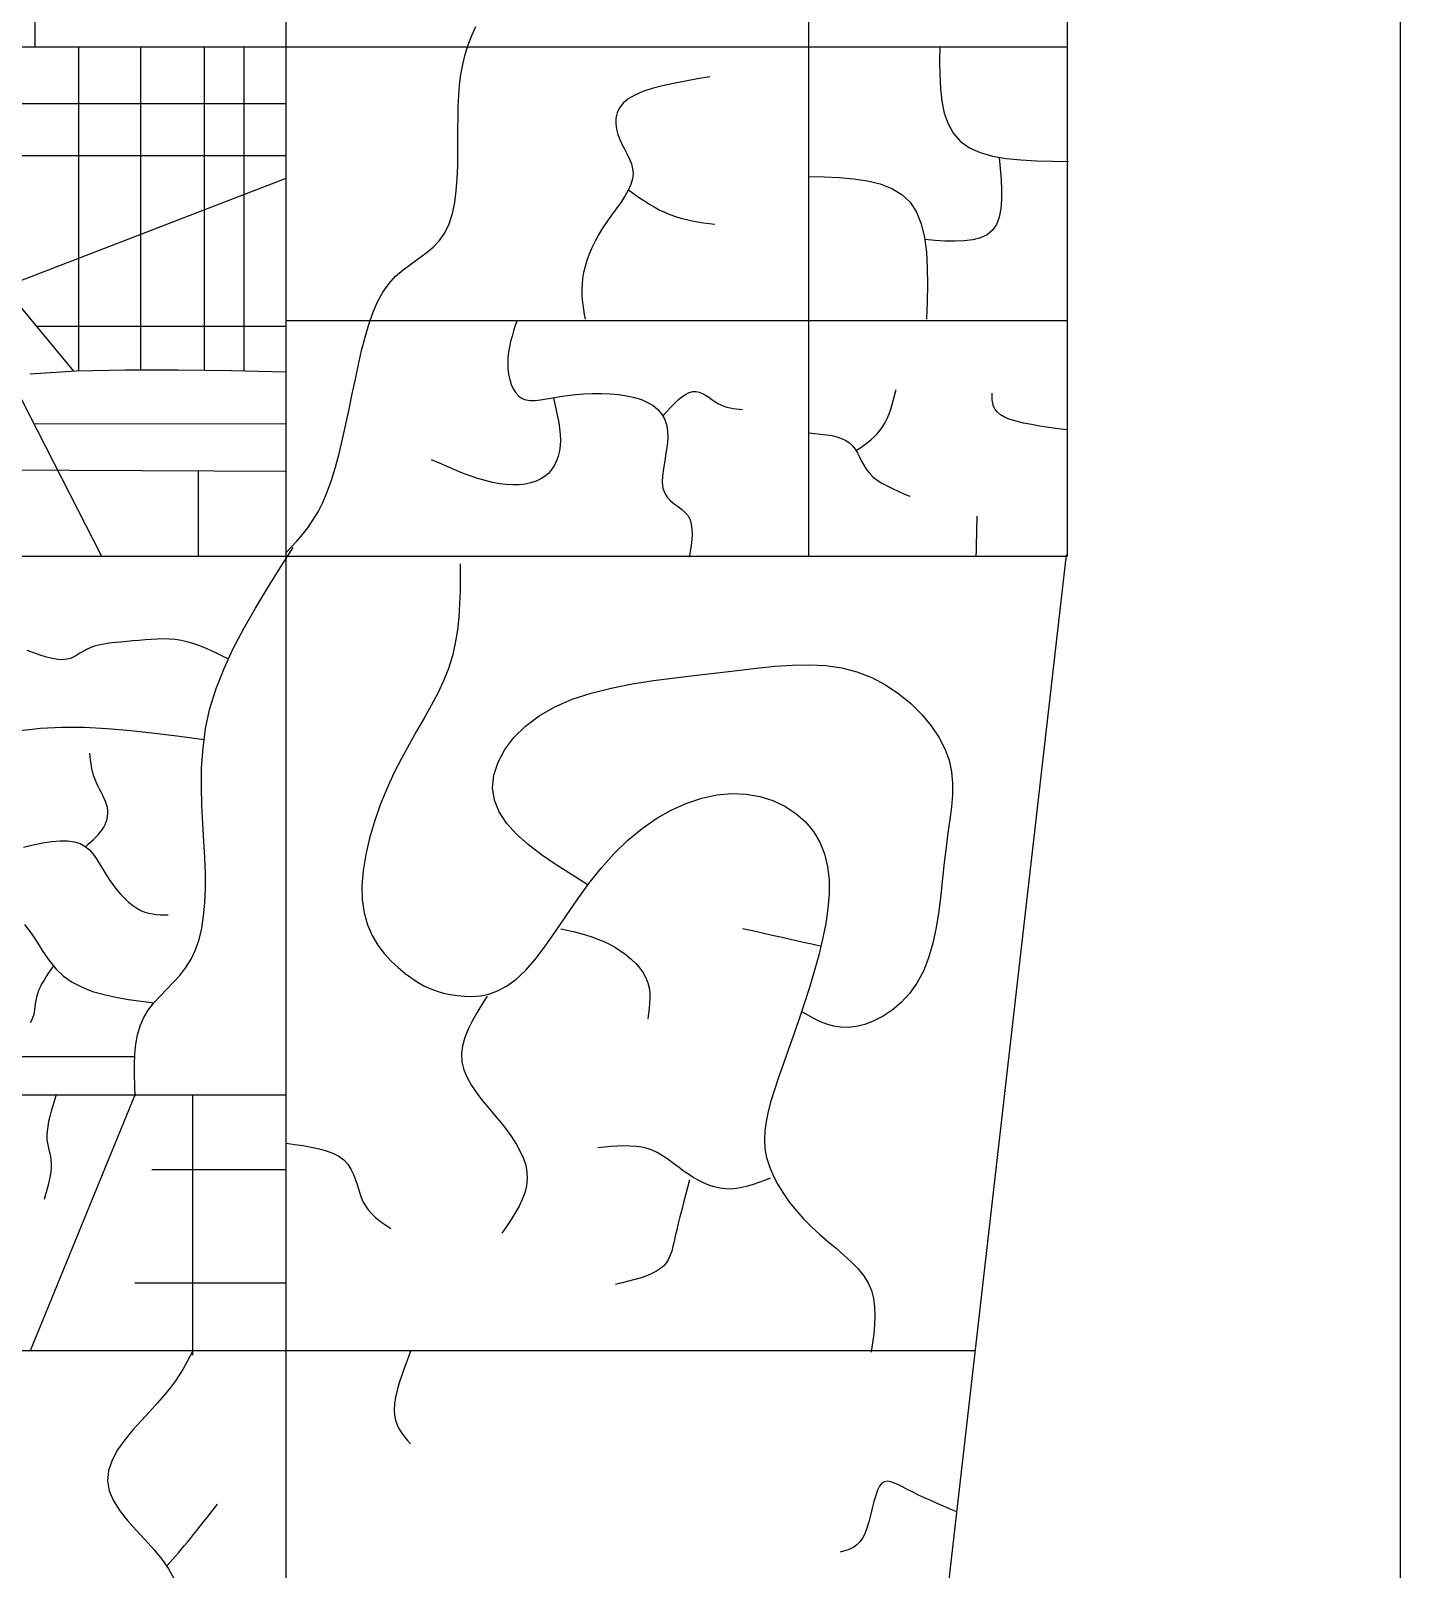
# Model space of a CAD drawing. Extents: x -15455 to 10897, y -24374 to 16165.
# Drawn here: x 7471 to 10897, y -6595 to -2745 of the extents above; entities that cross this region are included whole.
import ezdxf

# ---------------------------------------------------------------- set-up
doc = ezdxf.new("R2010")
doc.units = 0
doc.header["$MEASUREMENT"] = 0
for name, color, linetype in [('COASTLINE', 7, 'CONTINUOUS'), ('STREETS-SPRAWL-12M', 7, 'CONTINUOUS'), ('STREETS-SPRAWL-20M', 7, 'CONTINUOUS')]:
    doc.layers.add(name, color=color, linetype=linetype)

msp = doc.modelspace()

# ---------------------------------------------------------------- linework, layer by layer
at = {"layer": 'COASTLINE', "color": 7, "linetype": 'CONTINUOUS'}
msp.add_line((10897.1, 16165.5), (10897.1, -24373.8), dxfattribs=at)
at = {"layer": 'STREETS-SPRAWL-12M', "color": 253, "linetype": 'CONTINUOUS'}
for p, q in [((8564.9, -2780.7), (8573.9, -2757.1)), ((8573.9, -2757.1), (8584.3, -2734.1)), ((6996.3, -2785.3), (7647.4, -4060.1)), ((7590.2, -2787.2), (7590.1, -3596.2)), ((7745.3, -2784.2), (7745.2, -3593.2)), ((7904.4, -2785.3), (7904.3, -3594.3)), ((8004.1, -2785.3), (8004.1, -3596.1)), ((8551.4, -2829.4), (8557.3, -2804.8)), ((8557.3, -2804.8), (8564.9, -2780.7)), ((9744.8, -2785.3), (9744.6, -2820.7)), ((8546.9, -2854.6), (8551.4, -2829.4)), ((9744.6, -2820.7), (9745, -2855.5)), ((8541.6, -2906.9), (8543.7, -2880.4)), ((8543.7, -2880.4), (8546.9, -2854.6)), ((9051.2, -2883.1), (9025.4, -2889.9)), ((9079, -2876.9), (9051.2, -2883.1)), ((9108.4, -2871.1), (9079, -2876.9)), ((9138.7, -2865.7), (9108.4, -2871.1)), ((9169.6, -2860.4), (9138.7, -2865.7)), ((9745, -2855.5), (9746.6, -2889.3)), ((8540.3, -2934.2), (8541.6, -2906.9)), ((8965.3, -2915.7), (8952.6, -2926.5)), ((8981.9, -2906.1), (8965.3, -2915.7)), ((9002.1, -2897.5), (8981.9, -2906.1)), ((9025.4, -2889.9), (9002.1, -2897.5)), ((9746.6, -2889.3), (9750.2, -2921.4)), ((9750.2, -2921.4), (9756.4, -2951.3)), ((7334.6, -2927), (8109.9, -2927.2)), ((8539.4, -2991.3), (8539.6, -2962.3)), ((8539.6, -2962.3), (8540.3, -2934.2)), ((8934.9, -2964), (8934.5, -2977.5)), ((8937.7, -2950.9), (8934.9, -2964)), ((8943.5, -2938.3), (8937.7, -2950.9)), ((8952.6, -2926.5), (8943.5, -2938.3)), ((9756.4, -2951.3), (9765.8, -2978.4)), ((8539.4, -3021.2), (8539.4, -2991.3)), ((8934.5, -2977.5), (8936.3, -2991.1)), ((8936.3, -2991.1), (8939.8, -3004.5)), ((9765.8, -2978.4), (9779, -3002.3)), ((9779, -3002.3), (9796.7, -3022.3)), ((8539.3, -3052.1), (8539.4, -3021.2)), ((8939.8, -3004.5), (8944.7, -3017.6)), ((8944.7, -3017.6), (8950.5, -3030.2)), ((8950.5, -3030.2), (8956.8, -3042.4)), ((9796.7, -3022.3), (9819.3, -3038.1)), ((9819.3, -3038.1), (9846.4, -3050.1)), ((7335.2, -3057.6), (8109.9, -3057.6)), ((8538.9, -3083.5), (8539.3, -3052.1)), ((8956.8, -3042.4), (8963, -3054.3)), ((8963, -3054.3), (8968.8, -3066.1)), ((8968.8, -3066.1), (8973.5, -3078)), ((8973.5, -3078), (8976.6, -3090.2)), ((9846.4, -3050.1), (9877.3, -3058.8)), ((9877.3, -3058.8), (9911.5, -3064.7)), ((9894, -3062), (9896.5, -3089.7)), ((9911.5, -3064.7), (9948.2, -3068.4)), ((9948.2, -3068.4), (9986.8, -3070.5)), ((9986.8, -3070.5), (10026.7, -3071.5)), ((10026.7, -3071.5), (10067.3, -3072)), ((6785.1, -3623.7), (8109.9, -3114.1)), ((8535.3, -3145.5), (8537.6, -3114.8)), ((8537.6, -3114.8), (8538.9, -3083.5)), ((8976.4, -3115.9), (8972.2, -3129.7)), ((8977.8, -3102.7), (8976.4, -3115.9)), ((8976.6, -3090.2), (8977.8, -3102.7)), ((9417.3, -3109.9), (9455.5, -3110.9)), ((9455.5, -3110.9), (9493.2, -3112.6)), ((9493.2, -3112.6), (9529.5, -3115.7)), ((9529.5, -3115.7), (9564.1, -3120.7)), ((9896.5, -3089.7), (9898.6, -3116.9)), ((9898.6, -3116.9), (9899.7, -3143.2)), ((8531.4, -3174.9), (8535.3, -3145.5)), ((8965.5, -3144.1), (8956.8, -3159.1)), ((8972.2, -3129.7), (8965.5, -3144.1)), ((8965.8, -3143.5), (8978.6, -3152.4)), ((8978.6, -3152.4), (8991.4, -3161.1)), ((9564.1, -3120.7), (9596.1, -3128.4)), ((9596.1, -3128.4), (9625, -3139.5)), ((9625, -3139.5), (9650.2, -3154.5)), ((9650.2, -3154.5), (9671, -3174.2)), ((9899.7, -3143.2), (9899.5, -3168.1)), ((8525.6, -3202.6), (8531.4, -3174.9)), ((8935.5, -3190.5), (8923.9, -3206.6)), ((8946.6, -3174.6), (8935.5, -3190.5)), ((8956.8, -3159.1), (8946.6, -3174.6)), ((8991.4, -3161.1), (9004.3, -3169.6)), ((9004.3, -3169.6), (9017.2, -3177.8)), ((9017.2, -3177.8), (9030.2, -3185.6)), ((9030.2, -3185.6), (9043.3, -3192.8)), ((9043.3, -3192.8), (9056.6, -3199.4)), ((9671, -3174.2), (9687, -3199.1)), ((9897.6, -3191.1), (9893.4, -3211.8)), ((9899.5, -3168.1), (9897.6, -3191.1)), ((8506.9, -3250.5), (8517.6, -3228)), ((8517.6, -3228), (8525.6, -3202.6)), ((8912.3, -3222.9), (8901.3, -3239.3)), ((8923.9, -3206.6), (8912.3, -3222.9)), ((9056.6, -3199.4), (9070, -3205.1)), ((9070, -3205.1), (9083.6, -3210.1)), ((9083.6, -3210.1), (9097.4, -3214.3)), ((9097.4, -3214.3), (9111.2, -3217.8)), ((9111.2, -3217.8), (9125.3, -3220.8)), ((9125.3, -3220.8), (9139.4, -3223.3)), ((9139.4, -3223.3), (9153.5, -3225.5)), ((9153.5, -3225.5), (9167.7, -3227.5)), ((9167.7, -3227.5), (9182, -3229.3)), ((9687, -3199.1), (9698.6, -3228.6)), ((9698.6, -3228.6), (9706.6, -3262.2)), ((9886.6, -3229.7), (9876.6, -3244.4)), ((9893.4, -3211.8), (9886.6, -3229.7)), ((7282.8, -3241.7), (7577.8, -3596.7)), ((8477.2, -3286.4), (8493.2, -3269.8)), ((8493.2, -3269.8), (8506.9, -3250.5)), ((8882.4, -3272), (8874.6, -3288.2)), ((8891.3, -3255.6), (8882.4, -3272)), ((8901.3, -3239.3), (8891.3, -3255.6)), ((9706.6, -3262.2), (9711.4, -3299)), ((9733.3, -3269.7), (9707.5, -3267.7)), ((9758.7, -3271.2), (9733.3, -3269.7)), ((9783.1, -3271.8), (9758.7, -3271.2)), ((9806.3, -3271), (9783.1, -3271.8)), ((9827.6, -3268.3), (9806.3, -3271)), ((9846.8, -3263.3), (9827.6, -3268.3)), ((9863.3, -3255.5), (9846.8, -3263.3)), ((9876.6, -3244.4), (9863.3, -3255.5)), ((8440.6, -3315.2), (8459.5, -3301.3)), ((8459.5, -3301.3), (8477.2, -3286.4)), ((8867.8, -3304.1), (8862.2, -3319.9)), ((8874.6, -3288.2), (8867.8, -3304.1)), ((9711.4, -3299), (9713.7, -3338.6)), ((8383.5, -3359.5), (8402, -3343.5)), ((8402, -3343.5), (8421.2, -3329)), ((8421.2, -3329), (8440.6, -3315.2)), ((8857.5, -3335.2), (8853.9, -3350.2)), ((8862.2, -3319.9), (8857.5, -3335.2)), ((9713.7, -3338.6), (9714.1, -3380.1)), ((8351.5, -3399.4), (8366.6, -3378)), ((8366.6, -3378), (8383.5, -3359.5)), ((8849.9, -3378.7), (8849.3, -3392.2)), ((8851.4, -3364.7), (8849.9, -3378.7)), ((8853.9, -3350.2), (8851.4, -3364.7)), ((9714.1, -3380.1), (9713.3, -3423)), ((8326.7, -3450.8), (8338.3, -3423.8)), ((8338.3, -3423.8), (8351.5, -3399.4)), ((8849.3, -3392.2), (8849.5, -3405.3)), ((8849.5, -3405.3), (8850.3, -3418.1)), ((8850.3, -3418.1), (8851.7, -3430.5)), ((9713.3, -3423), (9711.9, -3466.6)), ((8316.3, -3480.3), (8326.7, -3450.8)), ((8851.7, -3430.5), (8853.4, -3442.8)), ((8853.4, -3442.8), (8855.4, -3455)), ((8855.4, -3455), (8857.6, -3467.1)), ((7484.2, -3484), (8109.9, -3483.9)), ((8307, -3511.9), (8316.3, -3480.3)), ((8678.7, -3496.1), (8674.8, -3509.3)), ((8682.9, -3482.9), (8678.7, -3496.1)), ((8687.2, -3469.8), (8682.9, -3482.9)), ((8298.5, -3545.3), (8307, -3511.9)), ((8668.3, -3535.9), (8666.1, -3549.3)), ((8671.3, -3522.5), (8668.3, -3535.9)), ((8674.8, -3509.3), (8671.3, -3522.5)), ((8290.5, -3580.3), (8298.5, -3545.3)), ((8664.6, -3562.9), (8664.1, -3576.7)), ((8664.1, -3576.7), (8664.6, -3590.5)), ((8666.1, -3549.3), (8664.6, -3562.9)), ((7469.2, -3603.4), (7584.3, -3596.4)), ((7584.3, -3596.4), (7708, -3593.4)), ((7708, -3593.4), (7838.2, -3593.5)), ((7838.2, -3593.5), (7972.6, -3595.5)), ((7972.6, -3595.5), (8109.1, -3598.5)), ((8275, -3654), (8282.7, -3616.6)), ((8282.7, -3616.6), (8290.5, -3580.3)), ((8664.6, -3590.5), (8666.3, -3604.3)), ((8666.3, -3604.3), (8669, -3617.5)), ((8669, -3617.5), (8672.9, -3629.9)), ((8267.2, -3691.8), (8275, -3654)), ((8672.9, -3629.9), (8677.9, -3641.3)), ((8677.9, -3641.3), (8684.1, -3651.1)), ((8684.1, -3651.1), (8691.4, -3659.2)), ((8813.5, -3657.7), (8833.6, -3655.4)), ((8833.6, -3655.4), (8854.7, -3653.7)), ((8854.7, -3653.7), (8876.5, -3652.8)), ((8876.5, -3652.8), (8898.5, -3652.8)), ((8898.5, -3652.8), (8920.3, -3653.6)), ((8920.3, -3653.6), (8941.6, -3655.5)), ((8941.6, -3655.5), (8962, -3658.5)), ((9100, -3661.3), (9109.2, -3655.1)), ((9109.2, -3655.1), (9118.1, -3650.5)), ((9118.1, -3650.5), (9126.8, -3648.1)), ((9126.8, -3648.1), (9135.2, -3647.9)), ((9135.2, -3647.9), (9143.4, -3649.6)), ((9143.4, -3649.6), (9151.4, -3652.8)), ((9151.4, -3652.8), (9159.2, -3657.2)), ((9629.3, -3667.7), (9632.5, -3655.1)), ((9632.5, -3655.1), (9635.7, -3642.4)), ((9875.9, -3660.7), (9875.8, -3652.3)), ((8259.2, -3729.6), (8267.2, -3691.8)), ((8691.4, -3659.2), (8700, -3665.2)), ((8700, -3665.2), (8709.7, -3668.8)), ((8709.7, -3668.8), (8720.7, -3670.4)), ((8720.7, -3670.4), (8732.9, -3670.3)), ((8732.9, -3670.3), (8746.4, -3668.9)), ((8746.4, -3668.9), (8761.1, -3666.5)), ((8761.1, -3666.5), (8777.2, -3663.6)), ((8777.2, -3663.6), (8794.7, -3660.6)), ((8778.3, -3663.4), (8782, -3679.1)), ((8782, -3679.1), (8785.5, -3694.7)), ((8785.5, -3694.7), (8788.8, -3710.2)), ((8794.7, -3660.6), (8813.5, -3657.7)), ((8962, -3658.5), (8981, -3662.7)), ((8981, -3662.7), (8998.4, -3668.1)), ((8998.4, -3668.1), (9014, -3674.9)), ((9014, -3674.9), (9027.7, -3683.1)), ((9027.7, -3683.1), (9039.4, -3692.6)), ((9039.4, -3692.6), (9048.9, -3703.7)), ((9061.9, -3698.1), (9071.6, -3687.7)), ((9071.6, -3687.7), (9081.2, -3677.9)), ((9081.2, -3677.9), (9090.7, -3669)), ((9090.7, -3669), (9100, -3661.3)), ((9159.2, -3657.2), (9166.9, -3662.2)), ((9166.9, -3662.2), (9174.5, -3667.6)), ((9174.5, -3667.6), (9182.1, -3672.8)), ((9182.1, -3672.8), (9189.7, -3677.6)), ((9189.7, -3677.6), (9197.3, -3681.5)), ((9197.3, -3681.5), (9204.9, -3684.5)), ((9204.9, -3684.5), (9212.6, -3686.9)), ((9212.6, -3686.9), (9220.2, -3688.7)), ((9220.2, -3688.7), (9228, -3690)), ((9228, -3690), (9235.7, -3691)), ((9235.7, -3691), (9243.4, -3691.8)), ((9243.4, -3691.8), (9251.2, -3692.4)), ((9618.1, -3703.8), (9622.2, -3692.1)), ((9622.2, -3692.1), (9625.9, -3680.1)), ((9625.9, -3680.1), (9629.3, -3667.7)), ((9876.3, -3668.9), (9875.9, -3660.7)), ((9877.5, -3677), (9876.3, -3668.9)), ((9879.8, -3684.9), (9877.5, -3677)), ((9883.5, -3692.4), (9879.8, -3684.9)), ((9889.1, -3699.5), (9883.5, -3692.4)), ((7477.8, -3728), (8109.9, -3728.7)), ((8250.9, -3766.8), (8259.2, -3729.6)), ((8788.8, -3710.2), (8791.5, -3725.5)), ((8791.5, -3725.5), (8793.7, -3740.5)), ((9048.9, -3703.7), (9056.3, -3716.4)), ((9052.2, -3708.7), (9061.9, -3698.1)), ((9056.3, -3716.4), (9061.3, -3730.6)), ((9061.3, -3730.6), (9064, -3746.5)), ((9602.4, -3735.6), (9608.3, -3725.7)), ((9608.3, -3725.7), (9613.5, -3715.1)), ((9613.5, -3715.1), (9618.1, -3703.8)), ((9896.9, -3706.1), (9889.1, -3699.5)), ((9907.3, -3712.2), (9896.9, -3706.1)), ((9920.5, -3717.6), (9907.3, -3712.2)), ((9936.3, -3722.4), (9920.5, -3717.6)), ((9954.3, -3726.8), (9936.3, -3722.4)), ((9974.1, -3730.7), (9954.3, -3726.8)), ((9995.4, -3734.3), (9974.1, -3730.7)), ((8242.1, -3802.8), (8250.9, -3766.8)), ((8793.7, -3740.5), (8795.1, -3755.2)), ((8795.1, -3755.2), (8795.7, -3769.5)), ((8795.7, -3769.5), (8795.1, -3783.3)), ((9064.2, -3763.9), (9062.6, -3782.6)), ((9064, -3746.5), (9064.2, -3763.9)), ((9417.3, -3751.4), (9432.2, -3752.6)), ((9432.2, -3752.6), (9446.8, -3754.1)), ((9446.8, -3754.1), (9461.1, -3755.9)), ((9461.1, -3755.9), (9474.8, -3758.2)), ((9474.8, -3758.2), (9487.6, -3761.2)), ((9487.6, -3761.2), (9499.4, -3765.1)), ((9499.4, -3765.1), (9510, -3770)), ((9510, -3770), (9519.2, -3776.1)), ((9563.3, -3775.8), (9572.1, -3768.8)), ((9572.1, -3768.8), (9580.5, -3761.3)), ((9580.5, -3761.3), (9588.5, -3753.4)), ((9588.5, -3753.4), (9595.8, -3744.8)), ((9595.8, -3744.8), (9602.4, -3735.6)), ((10017.9, -3737.6), (9995.4, -3734.3)), ((10041, -3740.8), (10017.9, -3737.6)), ((10064.5, -3743.9), (10041, -3740.8)), ((8232.9, -3837.3), (8242.1, -3802.8)), ((8790.5, -3809.3), (8786.4, -3821.2)), ((8793.4, -3796.6), (8790.5, -3809.3)), ((8795.1, -3783.3), (8793.4, -3796.6)), ((9059.9, -3801.9), (9056.7, -3821.3)), ((9062.6, -3782.6), (9059.9, -3801.9)), ((9519.2, -3776.1), (9526.8, -3783.6)), ((9526.8, -3783.6), (9533.2, -3792.2)), ((9533.2, -3792.2), (9538.8, -3801.6)), ((9535.4, -3795.7), (9544.9, -3789.2)), ((9538.8, -3801.6), (9544, -3811.6)), ((9544.9, -3789.2), (9554.2, -3782.6)), ((9554.2, -3782.6), (9563.3, -3775.8)), ((7032.2, -3842.3), (8109.9, -3846.8)), ((7889.6, -3845.9), (7889.5, -4060.1)), ((8223.1, -3869.5), (8232.9, -3837.3)), ((8493.1, -3827.4), (8473.6, -3818.7)), ((8512.6, -3835.8), (8493.1, -3827.4)), ((8531.9, -3844), (8512.6, -3835.8)), ((8551.1, -3851.8), (8531.9, -3844)), ((8774.4, -3842.5), (8766.5, -3851.7)), ((8781, -3832.3), (8774.4, -3842.5)), ((8786.4, -3821.2), (8781, -3832.3)), ((9053.6, -3840.3), (9051.4, -3858.4)), ((9056.7, -3821.3), (9053.6, -3840.3)), ((9544, -3811.6), (9549.2, -3821.9)), ((9549.2, -3821.9), (9554.8, -3832.3)), ((9554.8, -3832.3), (9561.2, -3842.4)), ((9561.2, -3842.4), (9568.8, -3852.1)), ((8212.6, -3898.9), (8223.1, -3869.5)), ((8570.1, -3858.9), (8551.1, -3851.8)), ((8588.9, -3865.3), (8570.1, -3858.9)), ((8607.4, -3870.8), (8588.9, -3865.3)), ((8625.5, -3875.2), (8607.4, -3870.8)), ((8643.2, -3878.5), (8625.5, -3875.2)), ((8660.5, -3880.6), (8643.2, -3878.5)), ((8677.1, -3881.4), (8660.5, -3880.6)), ((8693, -3881), (8677.1, -3881.4)), ((8708, -3879.3), (8693, -3881)), ((8722.1, -3876.4), (8708, -3879.3)), ((8735.1, -3872.1), (8722.1, -3876.4)), ((8746.8, -3866.6), (8735.1, -3872.1)), ((8757.3, -3859.8), (8746.8, -3866.6)), ((8766.5, -3851.7), (8757.3, -3859.8)), ((9051.4, -3858.4), (9050.8, -3875)), ((9050.8, -3875), (9052.4, -3889.7)), ((9568.8, -3852.1), (9577.9, -3861)), ((9577.9, -3861), (9588.5, -3869.2)), ((9588.5, -3869.2), (9600.3, -3876.9)), ((9600.3, -3876.9), (9613.1, -3884.1)), ((9613.1, -3884.1), (9626.7, -3890.8)), ((8189.3, -3948.7), (8201.3, -3925.3)), ((8201.3, -3925.3), (8212.6, -3898.9)), ((9052.4, -3889.7), (9056.7, -3901.9)), ((9056.7, -3901.9), (9063.3, -3912.2)), ((9063.3, -3912.2), (9071.5, -3921)), ((9071.5, -3921), (9080.7, -3928.7)), ((9626.7, -3890.8), (9640.9, -3897.3)), ((9640.9, -3897.3), (9655.5, -3903.6)), ((9655.5, -3903.6), (9670.3, -3909.8)), ((8176.7, -3969.7), (8189.3, -3948.7)), ((9080.7, -3928.7), (9090.3, -3935.8)), ((9090.3, -3935.8), (9099.7, -3942.9)), ((9099.7, -3942.9), (9108.2, -3950.5)), ((9108.2, -3950.5), (9115.2, -3959)), ((9115.2, -3959), (9120.2, -3968.8)), ((9838.4, -3972), (9838.7, -3959.4)), ((8150.1, -4005.9), (8163.6, -3988.6)), ((8163.6, -3988.6), (8176.7, -3969.7)), ((9120.2, -3968.8), (9123.3, -3979.9)), ((9123.3, -3979.9), (9124.9, -3992)), ((9124.9, -3992), (9125.1, -4005.1)), ((9837.5, -4009.7), (9837.8, -3997.1)), ((9837.8, -3997.1), (9838.1, -3984.5)), ((9838.1, -3984.5), (9838.4, -3972)), ((8095, -4089.1), (8127.4, -4038.5)), ((8108.2, -4052.1), (8122.3, -4037.2)), ((8122.3, -4037.2), (8136.3, -4022)), ((8136.3, -4022), (8150.1, -4005.9)), ((9122.6, -4033.1), (9120.5, -4047.7)), ((9124.3, -4018.8), (9122.6, -4033.1)), ((9125.1, -4005.1), (9124.3, -4018.8)), ((9836.5, -4047.5), (9836.8, -4034.9)), ((9836.8, -4034.9), (9837.2, -4022.3)), ((9837.2, -4022.3), (9837.5, -4009.7)), ((8545.2, -4078.6), (8545.1, -4112.1)), ((9120.5, -4047.7), (9118, -4062.6)), ((9836.2, -4060.1), (9836.5, -4047.5)), ((8063.2, -4139.6), (8095, -4089.1)), ((8545.1, -4112.1), (8544.7, -4145.6)), ((8032.6, -4190), (8063.2, -4139.6)), ((8544.7, -4145.6), (8543.6, -4179)), ((8003.8, -4240.4), (8032.6, -4190)), ((8543.6, -4179), (8541.5, -4212.1)), ((8541.5, -4212.1), (8538, -4245)), ((7726.2, -4271.9), (7711.1, -4273.2)), ((7741.3, -4270.4), (7726.2, -4271.9)), ((7756.5, -4269.1), (7741.3, -4270.4)), ((7771.6, -4267.9), (7756.5, -4269.1)), ((7786.7, -4267.1), (7771.6, -4267.9)), ((7801.8, -4266.8), (7786.7, -4267.1)), ((7816.8, -4267.1), (7801.8, -4266.8)), ((7831.8, -4268.3), (7816.8, -4267.1)), ((7846.8, -4270.5), (7831.8, -4268.3)), ((7861.7, -4273.8), (7846.8, -4270.5)), ((7977.4, -4290.8), (8003.8, -4240.4)), ((8538, -4245), (8532.8, -4277.4)), ((7478.4, -4301.9), (7461.9, -4295.5)), ((7494.5, -4307.6), (7478.4, -4301.9)), ((7510, -4312.4), (7494.5, -4307.6)), ((7586, -4307.7), (7578.2, -4312)), ((7593.5, -4302.9), (7586, -4307.7)), ((7601.3, -4297.9), (7593.5, -4302.9)), ((7609.7, -4293.1), (7601.3, -4297.9)), ((7619, -4288.8), (7609.7, -4293.1)), ((7629.5, -4285.1), (7619, -4288.8)), ((7641.2, -4282.1), (7629.5, -4285.1)), ((7653.8, -4279.7), (7641.2, -4282.1)), ((7667.3, -4277.7), (7653.8, -4279.7)), ((7681.5, -4276), (7667.3, -4277.7)), ((7696.1, -4274.6), (7681.5, -4276)), ((7711.1, -4273.2), (7696.1, -4274.6)), ((7876.5, -4278.1), (7861.7, -4273.8)), ((7891.3, -4283.3), (7876.5, -4278.1)), ((7906, -4289.2), (7891.3, -4283.3)), ((7920.8, -4295.6), (7906, -4289.2)), ((7935.5, -4302.5), (7920.8, -4295.6)), ((7950.2, -4309.7), (7935.5, -4302.5)), ((7964.8, -4317), (7950.2, -4309.7)), ((7954.1, -4341), (7977.4, -4290.8)), ((8525.5, -4309.5), (8515.9, -4341)), ((8532.8, -4277.4), (8525.5, -4309.5)), ((7524.6, -4316), (7510, -4312.4)), ((7538.1, -4318.2), (7524.6, -4316)), ((7550.1, -4318.9), (7538.1, -4318.2)), ((7560.7, -4317.9), (7550.1, -4318.9)), ((7569.9, -4315.5), (7560.7, -4317.9)), ((7578.2, -4312), (7569.9, -4315.5)), ((7934.5, -4391.2), (7954.1, -4341)), ((8515.9, -4341), (8503.6, -4372.1)), ((9188.2, -4351.6), (9238.2, -4345.5)), ((9238.2, -4345.5), (9286.3, -4339.8)), ((9286.3, -4339.8), (9332.4, -4335.1)), ((9332.4, -4335.1), (9376.7, -4332.1)), ((9376.7, -4332.1), (9419.3, -4331.3)), ((9419.3, -4331.3), (9460.2, -4333.4)), ((9460.2, -4333.4), (9499.7, -4339.1)), ((9499.7, -4339.1), (9537.8, -4348.9)), ((9537.8, -4348.9), (9574.6, -4363.4)), ((8503.6, -4372.1), (8489, -4402.9)), ((8923.1, -4389.7), (8975.3, -4379.5)), ((8975.3, -4379.5), (9028.8, -4371.1)), ((9028.8, -4371.1), (9082.7, -4364)), ((9082.7, -4364), (9136.1, -4357.7)), ((9136.1, -4357.7), (9188.2, -4351.6)), ((9574.6, -4363.4), (9609.6, -4381.9)), ((9609.6, -4381.9), (9642.5, -4404)), ((7919, -4441.2), (7934.5, -4391.2)), ((8489, -4402.9), (8472.6, -4433.8)), ((8781.8, -4436.7), (8825.4, -4417.8)), ((8825.4, -4417.8), (8872.8, -4402.3)), ((8872.8, -4402.3), (8923.1, -4389.7)), ((9642.5, -4404), (9672.7, -4428.8)), ((7908.2, -4491), (7919, -4441.2)), ((8454.8, -4465.2), (8436.1, -4497.5)), ((8472.6, -4433.8), (8454.8, -4465.2)), ((8708.4, -4485.1), (8742.6, -4459.3)), ((8742.6, -4459.3), (8781.8, -4436.7)), ((9672.7, -4428.8), (9699.8, -4455.6)), ((9699.8, -4455.6), (9723.3, -4483.9)), ((7444.4, -4496), (7495, -4489.8)), ((7495, -4489.8), (7548.4, -4487.3)), ((7548.4, -4487.3), (7604.1, -4487.8)), ((7604.1, -4487.8), (7661.8, -4490.9)), ((7661.8, -4490.9), (7721, -4496)), ((7721, -4496), (7781.4, -4502.7)), ((7781.4, -4502.7), (7842.5, -4510.4)), ((7901.6, -4540.4), (7908.2, -4491)), ((8436.1, -4497.5), (8417, -4530.9)), ((8679.6, -4513.6), (8708.4, -4485.1)), ((9723.3, -4483.9), (9742.9, -4512.9)), ((7842.5, -4510.4), (7904.1, -4518.6)), ((7898.2, -4589.2), (7901.6, -4540.4)), ((8417, -4530.9), (8397.9, -4565.9)), ((8656.5, -4543.9), (8679.6, -4513.6)), ((9742.9, -4512.9), (9757.9, -4542)), ((9757.9, -4542), (9768.2, -4570.6)), ((7619.4, -4560.8), (7618.6, -4552.5)), ((7620.3, -4569.2), (7619.4, -4560.8)), ((7621.4, -4577.5), (7620.3, -4569.2)), ((7622.6, -4585.8), (7621.4, -4577.5)), ((8397.9, -4565.9), (8379.2, -4602.7)), ((8629.5, -4607.4), (8639.7, -4575.4)), ((8639.7, -4575.4), (8656.5, -4543.9)), ((9768.2, -4570.6), (9774.3, -4599)), ((7624.2, -4594), (7622.6, -4585.8)), ((7626.1, -4602.3), (7624.2, -4594)), ((7628.5, -4610.5), (7626.1, -4602.3)), ((7631.4, -4618.6), (7628.5, -4610.5)), ((7634.8, -4626.7), (7631.4, -4618.6)), ((7897.5, -4637.1), (7898.2, -4589.2)), ((8379.2, -4602.7), (8361.5, -4641.6)), ((8626.3, -4639.2), (8629.5, -4607.4)), ((9774.3, -4599), (9776.8, -4627.6)), ((7638.6, -4634.8), (7634.8, -4626.7)), ((7642.7, -4642.8), (7638.6, -4634.8)), ((7646.8, -4650.7), (7642.7, -4642.8)), ((7650.8, -4658.5), (7646.8, -4650.7)), ((7898.7, -4683.8), (7897.5, -4637.1)), ((8361.5, -4641.6), (8345.2, -4682.1)), ((8630.6, -4670.3), (8626.3, -4639.2)), ((9150, -4664.9), (9187.6, -4656.9)), ((9187.6, -4656.9), (9224.5, -4653.7)), ((9224.5, -4653.7), (9260.4, -4655.2)), ((9260.4, -4655.2), (9294.8, -4661.2)), ((9776.5, -4656.8), (9774, -4687)), ((9776.8, -4627.6), (9776.5, -4656.8)), ((7654.5, -4666.3), (7650.8, -4658.5)), ((7657.7, -4674), (7654.5, -4666.3)), ((7660.4, -4681.5), (7657.7, -4674)), ((7662.2, -4689), (7660.4, -4681.5)), ((7663.2, -4696.4), (7662.2, -4689)), ((7901, -4729.1), (7898.7, -4683.8)), ((8345.2, -4682.1), (8330.7, -4723.5)), ((8642.4, -4699.9), (8630.6, -4670.3)), ((9036.8, -4715.6), (9074.3, -4694.4)), ((9074.3, -4694.4), (9112.1, -4677.4)), ((9112.1, -4677.4), (9150, -4664.9)), ((9294.8, -4661.2), (9327.3, -4671.5)), ((9327.3, -4671.5), (9357.5, -4685.7)), ((9357.5, -4685.7), (9384.8, -4703.5)), ((9774, -4687), (9770.1, -4718.6)), ((7653.4, -4737.9), (7656.9, -4731.3)), ((7656.9, -4731.3), (7659.6, -4724.6)), ((7659.6, -4724.6), (7661.7, -4717.7)), ((7661.7, -4717.7), (7662.9, -4710.7)), ((7662.9, -4710.7), (7663.5, -4703.6)), ((7663.5, -4703.6), (7663.2, -4696.4)), ((7903.7, -4772.8), (7901, -4729.1)), ((8330.7, -4723.5), (8318.3, -4765.1)), ((8661.1, -4728.2), (8642.4, -4699.9)), ((8685.8, -4755.4), (8661.1, -4728.2)), ((9000.1, -4740.9), (9036.8, -4715.6)), ((9384.8, -4703.5), (9408.8, -4724.7)), ((9408.8, -4724.7), (9429.1, -4748.8)), ((9770.1, -4718.6), (9765.4, -4752)), ((7522.9, -4773.6), (7543.8, -4771.8)), ((7543.8, -4771.8), (7562.9, -4771.8)), ((7562.9, -4771.8), (7579.7, -4774.2)), ((7620.8, -4774.9), (7627.2, -4769)), ((7627.2, -4769), (7633.3, -4762.9)), ((7633.3, -4762.9), (7639.1, -4756.8)), ((7639.1, -4756.8), (7644.4, -4750.7)), ((7644.4, -4750.7), (7649.2, -4744.4)), ((7649.2, -4744.4), (7653.4, -4737.9)), ((7906, -4814.5), (7903.7, -4772.8)), ((8318.3, -4765.1), (8308.7, -4806.2)), ((8715.3, -4781.6), (8685.8, -4755.4)), ((8930.4, -4803.4), (8964.5, -4770.3)), ((8964.5, -4770.3), (9000.1, -4740.9)), ((9429.1, -4748.8), (9445.3, -4775.6)), ((9765.4, -4752), (9760.6, -4787.7)), ((7452.1, -4787.5), (7476.8, -4781.8)), ((7476.8, -4781.8), (7500.5, -4777.1)), ((7500.5, -4777.1), (7522.9, -4773.6)), ((7579.7, -4774.2), (7594.2, -4779)), ((7594.2, -4779), (7606.6, -4786)), ((7606.6, -4786), (7617.3, -4794.9)), ((7607.6, -4786.8), (7614.3, -4780.8)), ((7614.3, -4780.8), (7620.8, -4774.9)), ((7617.3, -4794.9), (7626.6, -4805.4)), ((7626.6, -4805.4), (7635, -4817)), ((8308.7, -4806.2), (8302, -4846.2)), ((8748.7, -4807.1), (8715.3, -4781.6)), ((8785.1, -4832), (8748.7, -4807.1)), ((8898, -4840.1), (8930.4, -4803.4)), ((9445.3, -4775.6), (9456.9, -4804.9)), ((9456.9, -4804.9), (9464.3, -4836.3)), ((9760.6, -4787.7), (9756.3, -4825.9)), ((7635, -4817), (7642.9, -4829.5)), ((7642.9, -4829.5), (7650.6, -4842.6)), ((7650.6, -4842.6), (7658.5, -4855.8)), ((7907.4, -4854.1), (7906, -4814.5)), ((8302, -4846.2), (8298.9, -4884.3)), ((8823.5, -4856.5), (8785.1, -4832)), ((8867.2, -4879.2), (8898, -4840.1)), ((9464.3, -4836.3), (9467.9, -4869.6)), ((9756.3, -4825.9), (9752.1, -4865.9)), ((7658.5, -4855.8), (7667, -4868.8)), ((7667, -4868.8), (7676, -4881.5)), ((7676, -4881.5), (7685.4, -4893.7)), ((7907.4, -4891.6), (7907.4, -4854.1)), ((8298.9, -4884.3), (8299.7, -4920)), ((8862.8, -4880.9), (8823.5, -4856.5)), ((8837.9, -4919.6), (8867.2, -4879.2)), ((9467.9, -4869.6), (9468, -4904.7)), ((9752.1, -4865.9), (9747.7, -4906.9)), ((7685.4, -4893.7), (7695.2, -4905.1)), ((7695.2, -4905.1), (7705.2, -4915.7)), ((7705.2, -4915.7), (7715.4, -4925.3)), ((7715.4, -4925.3), (7725.6, -4933.7)), ((7903, -4959.7), (7906, -4926.8)), ((7906, -4926.8), (7907.4, -4891.6)), ((8299.7, -4920), (8304.7, -4952.6)), ((8810, -4959.9), (8837.9, -4919.6)), ((9468, -4904.7), (9465.1, -4941.4)), ((9747.7, -4906.9), (9742.4, -4948.1)), ((7725.6, -4933.7), (7735.8, -4940.6)), ((7735.8, -4940.6), (7745.8, -4946.1)), ((7745.8, -4946.1), (7755.8, -4950.2)), ((7755.8, -4950.2), (7765.6, -4953.2)), ((7765.6, -4953.2), (7775.4, -4955.1)), ((7775.4, -4955.1), (7785.1, -4956.3)), ((7785.1, -4956.3), (7794.8, -4957)), ((7794.8, -4957), (7804.4, -4957.2)), ((7804.4, -4957.2), (7814, -4957.2)), ((7898.3, -4990.3), (7903, -4959.7)), ((8304.7, -4952.6), (8313.3, -4982.1)), ((8783.2, -4999.1), (8810, -4959.9)), ((9465.1, -4941.4), (9459.6, -4979.3)), ((9742.4, -4948.1), (9735.9, -4988.6)), ((7455.2, -4981.4), (7471.3, -5003.2)), ((7471.3, -5003.2), (7486.3, -5026)), ((7891.6, -5018.7), (7898.3, -4990.3)), ((8313.3, -4982.1), (8325, -5008.8)), ((8757.4, -5035.7), (8783.2, -4999.1)), ((8796.7, -4992), (8812.3, -4995.6)), ((8812.3, -4995.6), (8827.9, -4999.3)), ((8827.9, -4999.3), (8843.4, -5003.2)), ((8843.4, -5003.2), (8858.8, -5007.5)), ((9276.5, -4997.6), (9251.8, -4992)), ((9301.1, -5003.1), (9276.5, -4997.6)), ((9325.8, -5008.7), (9301.1, -5003.1)), ((9459.6, -4979.3), (9451.8, -5018.3)), ((9735.9, -4988.6), (9727.6, -5027.7)), ((7486.3, -5026), (7501.2, -5049)), ((7882.8, -5044.6), (7891.6, -5018.7)), ((8325, -5008.8), (8339.2, -5032.7)), ((8339.2, -5032.7), (8355.1, -5054)), ((8732.4, -5068.7), (8757.4, -5035.7)), ((8858.8, -5007.5), (8874.1, -5012.3)), ((8874.1, -5012.3), (8889.2, -5017.7)), ((8889.2, -5017.7), (8904.1, -5023.9)), ((8904.1, -5023.9), (8918.9, -5031)), ((8918.9, -5031), (8933.3, -5039)), ((8933.3, -5039), (8947.3, -5048)), ((9350.5, -5014.2), (9325.8, -5008.7)), ((9375.2, -5019.7), (9350.5, -5014.2)), ((9399.8, -5025.3), (9375.2, -5019.7)), ((9424.5, -5030.8), (9399.8, -5025.3)), ((9449.2, -5036.4), (9424.5, -5030.8)), ((9451.8, -5018.3), (9442.2, -5058.2)), ((9727.6, -5027.7), (9717.1, -5064.5)), ((7501.2, -5049), (7516.7, -5071.3)), ((7516.7, -5071.3), (7533.6, -5092.1)), ((7858.4, -5089.4), (7871.7, -5068.2)), ((7871.7, -5068.2), (7882.8, -5044.6)), ((8355.1, -5054), (8372.1, -5072.8)), ((8372.1, -5072.8), (8389.6, -5089.3)), ((8708.1, -5096.8), (8732.4, -5068.7)), ((8947.3, -5048), (8960.6, -5057.7)), ((8960.6, -5057.7), (8973, -5068.2)), ((8973, -5068.2), (8984.3, -5079.2)), ((8984.3, -5079.2), (8994.3, -5090.7)), ((9442.2, -5058.2), (9431.1, -5098.6)), ((9717.1, -5064.5), (9703.9, -5098.3)), ((7509.2, -5111.7), (7503.8, -5120.6)), ((7515, -5102.7), (7509.2, -5111.7)), ((7521, -5093.7), (7515, -5102.7)), ((7527.1, -5084.7), (7521, -5093.7)), ((7533.6, -5092.1), (7552.6, -5110.6)), ((7552.6, -5110.6), (7574.4, -5126)), ((7827.1, -5126.7), (7843.3, -5108.8)), ((7843.3, -5108.8), (7858.4, -5089.4)), ((8389.6, -5089.3), (8407, -5103.7)), ((8407, -5103.7), (8423.7, -5116)), ((8423.7, -5116), (8439.9, -5126.5)), ((8661.1, -5135.7), (8684.3, -5119)), ((8684.3, -5119), (8708.1, -5096.8)), ((8994.3, -5090.7), (9002.8, -5102.7)), ((9002.8, -5102.7), (9009.5, -5114.9)), ((9009.5, -5114.9), (9014.3, -5127.3)), ((9431.1, -5098.6), (9418.9, -5139.4)), ((9703.9, -5098.3), (9687.7, -5128.2)), ((7487.2, -5155.2), (7484.9, -5163.6)), ((7490.3, -5146.8), (7487.2, -5155.2)), ((7494.2, -5138.1), (7490.3, -5146.8)), ((7498.7, -5129.4), (7494.2, -5138.1)), ((7503.8, -5120.6), (7498.7, -5129.4)), ((7574.4, -5126), (7598.8, -5138.6)), ((7598.8, -5138.6), (7625.4, -5148.7)), ((7625.4, -5148.7), (7653.9, -5156.9)), ((7653.9, -5156.9), (7683.8, -5163.4)), ((7794.1, -5160.6), (7810.5, -5143.8)), ((7810.5, -5143.8), (7827.1, -5126.7)), ((8439.9, -5126.5), (8455.7, -5135.3)), ((8455.7, -5135.3), (8471.4, -5142.5)), ((8471.4, -5142.5), (8487.2, -5148.3)), ((8487.2, -5148.3), (8503.3, -5153)), ((8503.3, -5153), (8520, -5156.6)), ((8520, -5156.6), (8537.5, -5159.3)), ((8595.6, -5159.9), (8616.7, -5155.5)), ((8616.7, -5155.5), (8638.6, -5147.7)), ((8638.6, -5147.7), (8661.1, -5135.7)), ((9014.3, -5127.3), (9017.5, -5139.9)), ((9017.5, -5139.9), (9019.2, -5152.6)), ((9019.2, -5152.6), (9019.6, -5165.5)), ((9418.9, -5139.4), (9406, -5179.9)), ((9669, -5154.3), (9648.3, -5176.7)), ((9687.7, -5128.2), (9669, -5154.3)), ((7480.1, -5194.8), (7478.9, -5202)), ((7481, -5187.4), (7480.1, -5194.8)), ((7482, -5179.7), (7481, -5187.4)), ((7483.2, -5171.7), (7482, -5179.7)), ((7484.9, -5163.6), (7483.2, -5171.7)), ((7683.8, -5163.4), (7714.9, -5168.8)), ((7714.9, -5168.8), (7746.7, -5173.3)), ((7746.7, -5173.3), (7778.8, -5177.4)), ((7753.1, -5214.4), (7764.7, -5195.4)), ((7764.7, -5195.4), (7778.6, -5177.7)), ((7778.6, -5177.7), (7794.1, -5160.6)), ((8537.5, -5159.3), (8555.9, -5161.1)), ((8555.9, -5161.1), (8575.3, -5161.6)), ((8575.3, -5161.6), (8595.6, -5159.9)), ((8599.3, -5181.4), (8586.6, -5202.2)), ((8612.6, -5160.6), (8599.3, -5181.4)), ((9017.9, -5191.4), (9016.2, -5204.5)), ((9019.1, -5178.4), (9017.9, -5191.4)), ((9019.6, -5165.5), (9019.1, -5178.4)), ((9406, -5179.9), (9392.6, -5219.8)), ((9626.2, -5195.5), (9603.3, -5210.8)), ((9648.3, -5176.7), (9626.2, -5195.5)), ((7472.4, -5221.2), (7468.8, -5226.9)), ((7475.3, -5215.2), (7472.4, -5221.2)), ((7477.4, -5208.7), (7475.3, -5215.2)), ((7478.9, -5202), (7477.4, -5208.7)), ((7737.7, -5257.4), (7744.1, -5235.1)), ((7744.1, -5235.1), (7753.1, -5214.4)), ((8574.9, -5223), (8564.7, -5243.7)), ((8586.6, -5202.2), (8574.9, -5223)), ((9016.2, -5204.5), (9014.2, -5217.6)), ((9392.6, -5219.8), (9379.1, -5258.6)), ((9416.4, -5209.2), (9401.7, -5200.6)), ((9431.3, -5217.4), (9416.4, -5209.2)), ((9446.6, -5224.8), (9431.3, -5217.4)), ((9462.4, -5231), (9446.6, -5224.8)), ((9479.1, -5235.7), (9462.4, -5231)), ((9557.6, -5231.3), (9535.9, -5236.6)), ((9580.2, -5222.7), (9557.6, -5231.3)), ((9603.3, -5210.8), (9580.2, -5222.7)), ((7733.5, -5281), (7737.7, -5257.4)), ((8556.5, -5264.2), (8550.9, -5284.7)), ((8564.7, -5243.7), (8556.5, -5264.2)), ((9379.1, -5258.6), (9366, -5296)), ((9496.8, -5238.5), (9479.1, -5235.7)), ((9515.6, -5238.9), (9496.8, -5238.5)), ((9535.9, -5236.6), (9515.6, -5238.9)), ((7397.6, -5311.5), (7730.7, -5311.5)), ((7730.1, -5331.3), (7731, -5305.7)), ((7731, -5305.7), (7733.5, -5281)), ((8550.9, -5284.7), (8548.3, -5304.9)), ((8548.3, -5304.9), (8549.3, -5325)), ((9366, -5296), (9353.4, -5331.5)), ((7730.2, -5357.6), (7730.1, -5331.3)), ((8549.3, -5325), (8554.1, -5344.9)), ((8554.1, -5344.9), (8562.3, -5364.5)), ((9353.4, -5331.5), (9341.8, -5364.6)), ((7731, -5384.3), (7730.2, -5357.6)), ((7732.2, -5411.3), (7731, -5384.3)), ((8562.3, -5364.5), (8573.3, -5384)), ((8573.3, -5384), (8586.4, -5403.2)), ((9341.8, -5364.6), (9331.5, -5395.2)), ((7469.9, -6047.2), (7732.9, -5405.5)), ((7529.8, -5421.3), (7525.6, -5435.1)), ((7534, -5407.4), (7529.8, -5421.3)), ((7875.1, -5409.1), (7875.1, -6059)), ((8586.4, -5403.2), (8601, -5422.2)), ((8601, -5422.2), (8616.5, -5441)), ((9322.7, -5423.3), (9315.5, -5449.5)), ((9331.5, -5395.2), (9322.7, -5423.3)), ((7518.2, -5461.8), (7515.3, -5474.6)), ((7521.7, -5448.6), (7518.2, -5461.8)), ((7525.6, -5435.1), (7521.7, -5448.6)), ((8616.5, -5441), (8632.1, -5459.5)), ((8632.1, -5459.5), (8647.3, -5477.9)), ((9315.5, -5449.5), (9310.3, -5474.1)), ((7511.4, -5498.3), (7510.7, -5509.1)), ((7512.9, -5486.8), (7511.4, -5498.3)), ((7515.3, -5474.6), (7512.9, -5486.8)), ((8647.3, -5477.9), (8661.5, -5496)), ((8661.5, -5496), (8674.4, -5513.9)), ((9307.1, -5497.6), (9306.1, -5520.2)), ((9310.3, -5474.1), (9307.1, -5497.6)), ((7510.7, -5509.1), (7511.1, -5519)), ((7511.1, -5519), (7512.2, -5528.2)), ((7512.2, -5528.2), (7513.9, -5536.9)), ((7513.9, -5536.9), (7515.9, -5545.3)), ((8109.9, -5528.7), (8131.2, -5531.6)), ((8131.2, -5531.6), (8152.2, -5534.7)), ((8152.2, -5534.7), (8172.5, -5538.3)), ((8172.5, -5538.3), (8191.9, -5542.5)), ((8191.9, -5542.5), (8210.1, -5547.6)), ((8674.4, -5513.9), (8685.8, -5531.7)), ((8685.8, -5531.7), (8695.5, -5549.3)), ((8905.9, -5538.3), (8889.3, -5539.8)), ((8922.4, -5537), (8905.9, -5538.3)), ((8938.7, -5536), (8922.4, -5537)), ((8954.6, -5535.5), (8938.7, -5536)), ((8970.1, -5535.7), (8954.6, -5535.5)), ((8985, -5536.7), (8970.1, -5535.7)), ((8999.3, -5538.7), (8985, -5536.7)), ((9012.8, -5541.8), (8999.3, -5538.7)), ((9025.5, -5546.2), (9012.8, -5541.8)), ((9306.1, -5520.2), (9307.6, -5542.4)), ((9307.6, -5542.4), (9311.7, -5564.6)), ((7515.9, -5545.3), (7517.9, -5553.5)), ((7517.9, -5553.5), (7519.8, -5561.9)), ((7519.8, -5561.9), (7521.2, -5570.5)), ((7521.2, -5570.5), (7521.9, -5579.6)), ((7521.9, -5579.6), (7521.7, -5589.4)), ((8210.1, -5547.6), (8226.6, -5553.8)), ((8226.6, -5553.8), (8241.3, -5561.3)), ((8241.3, -5561.3), (8253.7, -5570.4)), ((8253.7, -5570.4), (8263.7, -5581.2)), ((8263.7, -5581.2), (8271.7, -5593.4)), ((8695.5, -5549.3), (8703.2, -5566.7)), ((8703.2, -5566.7), (8708.9, -5584)), ((9037.5, -5551.7), (9025.5, -5546.2)), ((9048.9, -5558.2), (9037.5, -5551.7)), ((9060, -5565.5), (9048.9, -5558.2)), ((9070.9, -5573.3), (9060, -5565.5)), ((9081.8, -5581.5), (9070.9, -5573.3)), ((9092.8, -5589.8), (9081.8, -5581.5)), ((9311.7, -5564.6), (9318.6, -5587)), ((7519, -5610.5), (7516.7, -5621.7)), ((7520.7, -5599.7), (7519, -5610.5)), ((7521.7, -5589.4), (7520.7, -5599.7)), ((8109.5, -5595.6), (7773.9, -5595.6)), ((8271.7, -5593.4), (8278, -5606.6)), ((8278, -5606.6), (8283.2, -5620.4)), ((8708.9, -5584), (8712.2, -5601.2)), ((8712.9, -5618.4), (8711, -5635.4)), ((8712.2, -5601.2), (8712.9, -5618.4)), ((9104.1, -5598.2), (9092.8, -5589.8)), ((9116, -5606.4), (9104.1, -5598.2)), ((9128.2, -5614.2), (9116, -5606.4)), ((9140.9, -5621.4), (9128.2, -5614.2)), ((9320.3, -5616.3), (9306.2, -5621.8)), ((9318.6, -5587), (9328, -5609.6)), ((9328, -5609.6), (9339.8, -5632.2)), ((7507.4, -5657.2), (7503.9, -5669.2)), ((7510.8, -5645.2), (7507.4, -5657.2)), ((7513.9, -5633.3), (7510.8, -5645.2)), ((7516.7, -5621.7), (7513.9, -5633.3)), ((8283.2, -5620.4), (8287.7, -5634.5)), ((8287.7, -5634.5), (8291.9, -5648.4)), ((8291.9, -5648.4), (8296.4, -5661.8)), ((8706.7, -5652.4), (8700.4, -5669.3)), ((8711, -5635.4), (8706.7, -5652.4)), ((9108.9, -5658.4), (9104, -5677.1)), ((9113.9, -5639.4), (9108.9, -5658.4)), ((9118.9, -5620.3), (9113.9, -5639.4)), ((9153.9, -5628), (9140.9, -5621.4)), ((9167.2, -5633.6), (9153.9, -5628)), ((9180.7, -5638.1), (9167.2, -5633.6)), ((9194.4, -5641.4), (9180.7, -5638.1)), ((9208.2, -5643.2), (9194.4, -5641.4)), ((9222.1, -5643.4), (9208.2, -5643.2)), ((9236, -5642.2), (9222.1, -5643.4)), ((9250, -5639.7), (9236, -5642.2)), ((9264, -5636.3), (9250, -5639.7)), ((9278, -5632), (9264, -5636.3)), ((9292.1, -5627.1), (9278, -5632)), ((9306.2, -5621.8), (9292.1, -5627.1)), ((9339.8, -5632.2), (9353.6, -5654.6)), ((9353.6, -5654.6), (9369.2, -5676.6)), ((8296.4, -5661.8), (8301.6, -5674.3)), ((8301.6, -5674.3), (8307.8, -5685.6)), ((8307.8, -5685.6), (8315.1, -5695.7)), ((8315.1, -5695.7), (8323.2, -5704.9)), ((8692.3, -5686.2), (8682.8, -5703)), ((8700.4, -5669.3), (8692.3, -5686.2)), ((9099.3, -5695.3), (9094.9, -5712.9)), ((9104, -5677.1), (9099.3, -5695.3)), ((9369.2, -5676.6), (9386.4, -5698)), ((8323.2, -5704.9), (8332.1, -5713.3)), ((8332.1, -5713.3), (8341.5, -5721.1)), ((8341.5, -5721.1), (8351.3, -5728.4)), ((8351.3, -5728.4), (8361.5, -5735.3)), ((8361.5, -5735.3), (8371.8, -5742.1)), ((8672.3, -5719.9), (8661.1, -5736.7)), ((8682.8, -5703), (8672.3, -5719.9)), ((9090.7, -5729.7), (9086.8, -5745.7)), ((9094.9, -5712.9), (9090.7, -5729.7)), ((9386.4, -5698), (9404.9, -5718.6)), ((9404.9, -5718.6), (9424.4, -5738.2)), ((8661.1, -5736.7), (8649.6, -5753.4)), ((9083.3, -5760.6), (9080.2, -5774.4)), ((9086.8, -5745.7), (9083.3, -5760.6)), ((9424.4, -5738.2), (9444.7, -5756.8)), ((9444.7, -5756.8), (9465.3, -5774.5)), ((9070.7, -5809.1), (9066.4, -5818.7)), ((9074.2, -5798.6), (9070.7, -5809.1)), ((9077.3, -5787), (9074.2, -5798.6)), ((9080.2, -5774.4), (9077.3, -5787)), ((9465.3, -5774.5), (9485.6, -5791.6)), ((9485.6, -5791.6), (9505.2, -5808.4)), ((9505.2, -5808.4), (9523.5, -5825.1)), ((9036.4, -5849), (9024.8, -5854.9)), ((9046.4, -5842.5), (9036.4, -5849)), ((9054.6, -5835.4), (9046.4, -5842.5)), ((9061.1, -5827.5), (9054.6, -5835.4)), ((9066.4, -5818.7), (9061.1, -5827.5)), ((9523.5, -5825.1), (9540, -5842.1)), ((9540, -5842.1), (9554.3, -5859.6)), ((7731.3, -5877.9), (8109.5, -5877.9)), ((8950.2, -5878.1), (8933.6, -5882.1)), ((8966.5, -5874), (8950.2, -5878.1)), ((8982.4, -5869.7), (8966.5, -5874)), ((8997.6, -5865.1), (8982.4, -5869.7)), ((9011.8, -5860.2), (8997.6, -5865.1)), ((9024.8, -5854.9), (9011.8, -5860.2)), ((9554.3, -5859.6), (9565.7, -5878)), ((9565.7, -5878), (9573.9, -5897.3)), ((9573.9, -5897.3), (9579.3, -5917.6)), ((9579.3, -5917.6), (9582.1, -5938.7)), ((9582.9, -5960.5), (9582, -5982.8)), ((9582.1, -5938.7), (9582.9, -5960.5)), ((9582, -5982.8), (9579.8, -6005.5)), ((9576.8, -6028.5), (9573.4, -6051.6)), ((9579.8, -6005.5), (9576.8, -6028.5)), ((7861, -6076.8), (7852.7, -6091.6)), ((7868.7, -6062.5), (7861, -6076.8)), ((7876, -6048.4), (7868.7, -6062.5)), ((8413, -6069.6), (8405.6, -6089.5)), ((8420.6, -6049.4), (8413, -6069.6)), ((7843.3, -6106.9), (7832.5, -6123)), ((7852.7, -6091.6), (7843.3, -6106.9)), ((8398.8, -6109.1), (8392.6, -6128.2)), ((8405.6, -6089.5), (8398.8, -6109.1)), ((7805.3, -6158.6), (7788.1, -6178.3)), ((7819.9, -6140.2), (7805.3, -6158.6)), ((7832.5, -6123), (7819.9, -6140.2)), ((8387.4, -6146.6), (8383.4, -6164)), ((8392.6, -6128.2), (8387.4, -6146.6)), ((7788.1, -6178.3), (7768.5, -6199.7)), ((8380.9, -6180.4), (8379.9, -6195.6)), ((8379.9, -6195.6), (8380.9, -6209.4)), ((8383.4, -6164), (8380.9, -6180.4)), ((7747.4, -6222.4), (7726, -6246.2)), ((7768.5, -6199.7), (7747.4, -6222.4)), ((8380.9, -6209.4), (8383.4, -6221.9)), ((8383.4, -6221.9), (8387.4, -6233.4)), ((8387.4, -6233.4), (8392.6, -6243.9)), ((7705.8, -6270.8), (7688, -6296.1)), ((7726, -6246.2), (7705.8, -6270.8)), ((8392.6, -6243.9), (8398.8, -6253.8)), ((8398.8, -6253.8), (8405.6, -6263.1)), ((8405.6, -6263.1), (8413, -6272.1)), ((8413, -6272.1), (8420.6, -6280.9)), ((7688, -6296.1), (7673.9, -6321.8)), ((7664.9, -6347.6), (7662.3, -6373.2)), ((7673.9, -6321.8), (7664.9, -6347.6)), ((7662.3, -6373.2), (7666.8, -6398.6)), ((9594.6, -6386.4), (9589.4, -6396.9)), ((9600.4, -6379.4), (9594.6, -6386.4)), ((9607.1, -6375.6), (9600.4, -6379.4)), ((9614.5, -6374.5), (9607.1, -6375.6)), ((9622.8, -6375.8), (9614.5, -6374.5)), ((9631.9, -6378.9), (9622.8, -6375.8)), ((9642, -6383.6), (9631.9, -6378.9)), ((9653.1, -6389.3), (9642, -6383.6)), ((9665.1, -6395.6), (9653.1, -6389.3)), ((7666.8, -6398.6), (7677.7, -6423.6)), ((7677.7, -6423.6), (7693.4, -6448.3)), ((9580.4, -6425.5), (9576.2, -6442.1)), ((9584.7, -6410.1), (9580.4, -6425.5)), ((9589.4, -6396.9), (9584.7, -6410.1)), ((9678.2, -6402.1), (9665.1, -6395.6)), ((9692.1, -6408.9), (9678.2, -6402.1)), ((9706.9, -6415.7), (9692.1, -6408.9)), ((9722.3, -6422.7), (9706.9, -6415.7)), ((9738.3, -6429.8), (9722.3, -6422.7)), ((7693.4, -6448.3), (7712.8, -6472.8)), ((7903.1, -6476.3), (7911.7, -6465.3)), ((7911.7, -6465.3), (7920.4, -6454.1)), ((7920.4, -6454.1), (7929.1, -6442.8)), ((7929.1, -6442.8), (7937.8, -6431.4)), ((9572, -6459.2), (9567.6, -6476)), ((9576.2, -6442.1), (9572, -6459.2)), ((9754.6, -6437), (9738.3, -6429.8)), ((9771.2, -6444.2), (9754.6, -6437)), ((9787.9, -6451.4), (9771.2, -6444.2)), ((7712.8, -6472.8), (7734.3, -6497.1)), ((7734.3, -6497.1), (7756.6, -6521.3)), ((7878.1, -6507.9), (7886.3, -6497.7)), ((7886.3, -6497.7), (7894.6, -6487.2)), ((7894.6, -6487.2), (7903.1, -6476.3)), ((9562.9, -6491.8), (9557.5, -6505.7)), ((9567.6, -6476), (9562.9, -6491.8)), ((7756.6, -6521.3), (7778.4, -6545.5)), ((7847.3, -6545), (7854.8, -6536.2)), ((7854.8, -6536.2), (7862.4, -6527.2)), ((7862.4, -6527.2), (7870.1, -6517.8)), ((7870.1, -6517.8), (7878.1, -6507.9)), ((9521.4, -6543.6), (9513, -6546.9)), ((9529.6, -6539.3), (9521.4, -6543.6)), ((9537.4, -6533.7), (9529.6, -6539.3)), ((9544.7, -6526.4), (9537.4, -6533.7)), ((9551.4, -6517.2), (9544.7, -6526.4)), ((9557.5, -6505.7), (9551.4, -6517.2)), ((7778.4, -6545.5), (7798.3, -6569.7)), ((7798.3, -6569.7), (7815.2, -6594)), ((7811.8, -6585.5), (7818.8, -6577.6)), ((7818.8, -6577.6), (7825.8, -6569.7)), ((7825.8, -6569.7), (7832.9, -6561.6)), ((7832.9, -6561.6), (7840.1, -6553.4)), ((7840.1, -6553.4), (7847.3, -6545)), ((9504.3, -6549.6), (9495.6, -6551.9)), ((9513, -6546.9), (9504.3, -6549.6)), ((7815.2, -6594), (7829, -6619.3))]:
    msp.add_line(p, q, dxfattribs=at)
at = {"layer": 'STREETS-SPRAWL-20M', "color": 252, "linetype": 'CONTINUOUS'}
for p, q in [((10064.5, -4060.1), (10064.5, 13811.5)), ((9417.3, -4060.1), (9417.3, 12856.5)), ((8109.9, -13788.8), (8109.9, 4325.8)), ((7481.9, -2785.3), (7481.9, 453.4)), ((3901.3, -2785.3), (10064.5, -2785.3)), ((8109.9, -3469.8), (10064.5, -3469.8)), ((5498.9, -4060.1), (10064.5, -4060.1)), ((10061.6, -4056.6), (9315.2, -10572.2)), ((5352.6, -5407.4), (8109.9, -5407.4)), ((5283.2, -6047.2), (9833.6, -6047.2))]:
    msp.add_line(p, q, dxfattribs=at)

doc.saveas('drawing.dxf')
